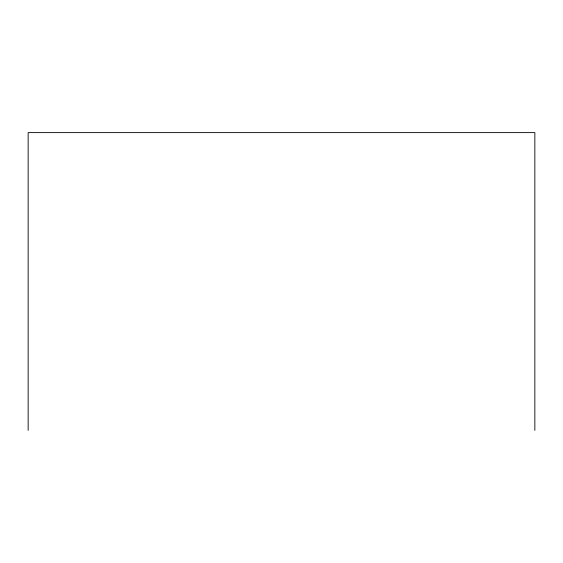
<?xml version="1.0" encoding="UTF-8"?>
<svg xmlns="http://www.w3.org/2000/svg" width="563" height="563" viewBox="0 0 563 563"><rect width="100%" height="100%" fill="white"/><g stroke="black" fill="none" stroke-linecap="round" stroke-linejoin="round"><path stroke-width="0.84" d="M534.85 430.385L534.85 132.615L28.15 132.615L28.15 430.385"/></g></svg>
